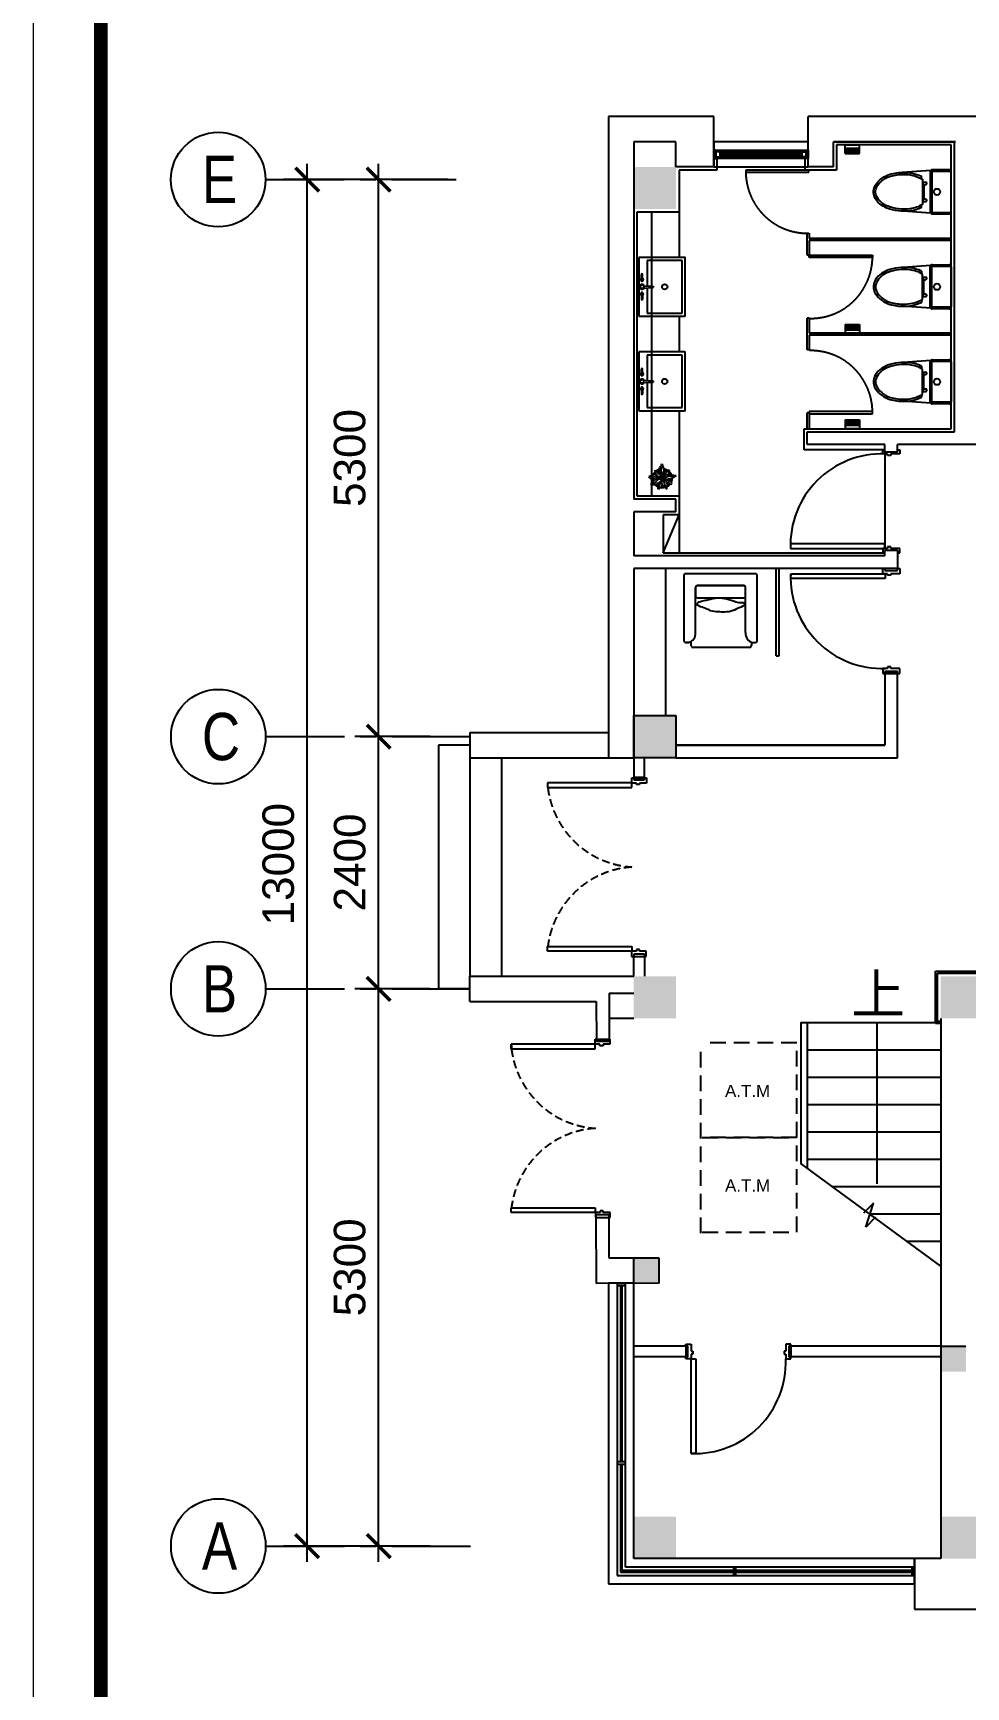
# Model space of a CAD drawing. Header units: millimetres. Extents: x 526420 to 928802, y 401925 to 509768.
# Drawn here: x 526420 to 535296, y 417979 to 433713 of the extents above; entities that cross this region are included whole.
import ezdxf

# ---------------------------------------------------------------- set-up
doc = ezdxf.new("R2010")
doc.units = ezdxf.units.MM
doc.header["$LTSCALE"] = 3000
doc.header["$MEASUREMENT"] = 0
for name, pattern in [('CENTER', [2, 1.25, -0.25, 0.25, -0.25]), ('DASH', [0.35, 0.25, -0.1]), ('DASHED', [0.75, 0.5, -0.25]), ('DASHED2', [0.375, 0.25, -0.125])]:
    doc.linetypes.add(name, pattern=pattern)
doc.layers.get('0').update_dxf_attribs({"linetype": 'CONTINUOUS'})
for name, color, linetype in [('A', 7, 'CONTINUOUS'), ('D-GJG', 7, 'CONTINUOUS'), ('D-WALL', 7, 'CONTINUOUS'), ('D-WINDOW', 7, 'CONTINUOUS'), ('P-DOOR', 7, 'CONTINUOUS'), ('P-FURNI-A', 7, 'CONTINUOUS'), ('P-FURNI-I', 7, 'CONTINUOUS'), ('P-STAIR', 7, 'CONTINUOUS'), ('P-TEXT', 7, 'CONTINUOUS'), ('P-WC', 7, 'CONTINUOUS'), ('环控', 3, 'CONTINUOUS'), ('窗台线', 7, 'CONTINUOUS')]:
    doc.layers.add(name, color=color, linetype=linetype)
doc.styles.add('Arial', font='ARIAL.TTF')
doc.styles.add('TITLE', font='ARIAL.TTF')

msp = doc.modelspace()

# ---------------------------------------------------------------- linework, layer by layer
at = {"color": 0, "ltscale": 0.7}
for p, q in [((529028, 419169), (529028, 432469)), ((529707, 426869), (529707, 432470)), ((530198, 432319), (528803, 432319)), ((530367, 432320), (529482, 432320)), ((529707, 424469), (529707, 427169)), ((530198, 427019), (529482, 427019)), ((530198, 427019), (529482, 427019)), ((529707, 419169), (529707, 424769)), ((530198, 424619), (529482, 424619)), ((530198, 424619), (529482, 424619)), ((530198, 419319), (528803, 419319)), ((530198, 419319), (529482, 419319))]:
    msp.add_line(p, q, dxfattribs=at)
at = {"color": 0, "linetype": 'CENTER', "ltscale": 0.2}
for p, q in [((528631, 432319), (530447, 432319)), ((528632, 427019), (530592, 427019)), ((528632, 424619), (530592, 424619)), ((528632, 419319), (530592, 419319))]:
    msp.add_line(p, q, dxfattribs=at)
at = {"color": 0}
for p, q in [((534873, 432327), (534873, 432350)), ((534884, 432322), (534884, 432083)), ((534884, 432295), (534912, 432295)), ((534884, 432275), (534897, 432275)), ((534884, 432265), (534897, 432265)), ((534897, 432275), (534897, 432130)), ((534897, 432270), (534912, 432270)), ((534873, 432054), (534873, 432077)), ((534884, 432140), (534897, 432140)), ((534884, 432130), (534897, 432130)), ((534884, 432110), (534912, 432110)), ((534897, 432135), (534912, 432135)), ((534873, 431447), (534873, 431424)), ((534884, 431179), (534884, 431418)), ((534884, 431391), (534912, 431391)), ((534884, 431371), (534897, 431371)), ((534884, 431361), (534897, 431361)), ((534897, 431226), (534897, 431371)), ((534897, 431366), (534912, 431366)), ((534873, 431174), (534873, 431151)), ((534884, 431236), (534897, 431236)), ((534884, 431226), (534897, 431226)), ((534884, 431206), (534912, 431206)), ((534897, 431231), (534912, 431231)), ((534873, 430543), (534873, 430520)), ((534884, 430275), (534884, 430514)), ((534884, 430488), (534912, 430488)), ((534884, 430468), (534897, 430468)), ((534884, 430458), (534897, 430458)), ((534884, 430332), (534897, 430332)), ((534897, 430322), (534897, 430468)), ((534897, 430463), (534912, 430463)), ((534897, 430327), (534912, 430327)), ((534873, 430270), (534873, 430248)), ((534884, 430322), (534897, 430322)), ((534884, 430302), (534912, 430302))]:
    msp.add_line(p, q, dxfattribs=at)
at = {"color": 0, "ltscale": 2}
for p, q in [((532209, 431373), (532209, 431416)), ((532209, 431357), (532209, 431365)), ((532219, 431373), (532219, 431416)), ((532219, 431357), (532219, 431365)), ((532209, 431240), (532209, 431233)), ((532209, 431225), (532209, 431181)), ((532219, 431240), (532219, 431233)), ((532219, 431225), (532219, 431181)), ((532209, 430473), (532209, 430516)), ((532219, 430473), (532219, 430516)), ((532209, 430457), (532209, 430465)), ((532209, 430340), (532209, 430333)), ((532219, 430457), (532219, 430465)), ((532219, 430340), (532219, 430333)), ((532209, 430325), (532209, 430281)), ((532219, 430325), (532219, 430281))]:
    msp.add_line(p, q, dxfattribs=at)
at = {"color": 0, "linetype": 'ByBlock', "const_width": 33.8}
for points in [[(529140, 432206), (528915, 432431)], [(529820, 432207), (529595, 432432)], [(529595, 427131), (529820, 426906)], [(529820, 426906), (529595, 427131)], [(529595, 424731), (529820, 424506)], [(529820, 424506), (529595, 424731)], [(528915, 419431), (529140, 419206)], [(529595, 419431), (529820, 419206)]]:
    msp.add_lwpolyline(points, dxfattribs=at)
at = {"color": 0}
for points in [[(534873, 432054, -0.090918), (534765, 432021, -0.127345), (534545, 432048, -0.199803), (534427, 432152, -0.105024), (534416, 432202, -0.105019), (534427, 432252, -0.1901), (534556, 432364, -0.087942), (534691, 432387, -0.122821), (534873, 432350)], [(534884, 432083, -0.110666), (534763, 432041, -0.127742), (534552, 432067, -0.19997), (534445, 432161, -0.1041), (534436, 432202, -0.103416), (534445, 432244, -0.189465), (534563, 432345, -0.088295), (534692, 432367, -0.137892), (534884, 432322, -0.137892)], [(534873, 431447, 0.090918), (534765, 431479, 0.127345), (534545, 431453, 0.199803), (534427, 431349, 0.105024), (534416, 431299, 0.105019), (534427, 431249, 0.1901), (534556, 431137, 0.087942), (534691, 431114, 0.122821), (534873, 431151)], [(534884, 431418, 0.110666), (534763, 431460, 0.127742), (534552, 431434, 0.19997), (534445, 431340, 0.1041), (534436, 431299, 0.103416), (534445, 431257, 0.189465), (534563, 431156, 0.088295), (534692, 431134, 0.137892), (534884, 431179, 0.137892)], [(534873, 430543, 0.090918), (534765, 430576, 0.127345), (534545, 430549, 0.199803), (534427, 430445, 0.105024), (534416, 430395, 0.105019), (534427, 430345, 0.1901), (534556, 430233, 0.087942), (534691, 430210, 0.122821), (534873, 430248)], [(534884, 430514, 0.110666), (534763, 430556, 0.127742), (534552, 430531, 0.19997), (534445, 430436, 0.1041), (534436, 430395, 0.103416), (534445, 430354, 0.189465), (534563, 430252, 0.088295), (534692, 430230, 0.137892), (534884, 430275, 0.137892)]]:
    msp.add_lwpolyline(points, format="xyb", dxfattribs=at)
at = {"color": 0, "ltscale": 5}
for centre in [(528181, 432319), (528182, 427019), (528182, 424619), (528182, 419319)]:
    msp.add_circle(centre, 450, dxfattribs=at)
at = {"color": 0, "ltscale": 2}
for centre, radius in [((532214, 431369), 6.42), ((532430, 431299), 25), ((532214, 431229), 6.42), ((532214, 430469), 6.42), ((532214, 430329), 6.42), ((532430, 430399), 25)]:
    msp.add_circle(centre, radius, dxfattribs=at)
at = {"color": 0}
for centre in [(534912, 432283), (534912, 432122), (534912, 431379), (534912, 431218), (534912, 430475), (534912, 430315)]:
    msp.add_arc(centre, 12.5, 270, 90, dxfattribs=at)
at = {"color": 0, "ltscale": 2}
for centre, start, end in [((532214, 431416), 0, 180), ((532214, 431357), 180, 0), ((532214, 431240), 0, 180), ((532214, 431181), 180, 0), ((532214, 430516), 0, 180), ((532214, 430457), 180, 0), ((532214, 430340), 0, 180), ((532214, 430281), 180, 0)]:
    msp.add_arc(centre, 5, start, end, dxfattribs=at)
at = {"color": 0}
msp.add_open_spline([(532733, 428275), (532740, 428271), (532765, 428253), (532815, 428244), (532871, 428210), (532935, 428206), (533006, 428203), (533080, 428211), (533132, 428246), (533195, 428262), (533187, 428297), (533149, 428291), (533097, 428306), (533022, 428330), (532932, 428345), (532856, 428325), (532794, 428311), (532752, 428302), (532738, 428282), (532733, 428275)], degree=3, knots=[0, 0, 0, 0, 32.74738, 121.046637, 188.771467, 280.602301, 361.866578, 467.976122, 549.327202, 630.823111, 639.797608, 674.379881, 744.830374, 866.200533, 968.377582, 1095.855931, 1160.07628, 1219.064243, 1251.405827, 1251.405827, 1251.405827, 1251.405827], dxfattribs=at)
at = {"layer": 'A', "linetype": 'ByBlock', "lineweight": 0}
for points in [[(581843, 443312), (526420, 443312), (526420, 403742), (581843, 403742)], [(527064, 404387), (581198, 404387), (581198, 442667), (527064, 442667)]]:
    msp.add_lwpolyline(points, close=True, dxfattribs=at)
at = {"layer": 'A', "linetype": 'ByBlock', "lineweight": 0, "const_width": 129}
msp.add_lwpolyline([(527064, 404387), (581198, 404387), (581198, 442667), (527064, 442667)], close=True, dxfattribs=at)
at = {"layer": 'D-GJG', "color": 0, "ltscale": 2}
for p, q in [((534506, 429709), (534506, 429749)), ((534506, 429749), (534526, 429749)), ((534551, 429709), (534506, 429709)), ((534551, 429694), (534551, 429709)), ((534666, 429709), (534581, 429709)), ((534581, 429709), (534581, 429694)), ((534646, 429749), (534666, 429749)), ((534666, 429749), (534666, 429709)), ((534581, 429694), (534551, 429694)), ((534551, 428809), (534506, 428809)), ((534506, 428809), (534506, 428769)), ((534506, 428769), (534526, 428769)), ((534581, 428824), (534551, 428824)), ((534551, 428824), (534551, 428809)), ((534581, 428809), (534581, 428824)), ((534666, 428809), (534581, 428809)), ((534646, 428769), (534666, 428769)), ((534666, 428769), (534666, 428809)), ((534506, 428569), (534506, 428619)), ((534506, 428619), (534526, 428619)), ((534646, 428619), (534666, 428619)), ((534666, 428619), (534666, 428569)), ((534551, 428569), (534506, 428569)), ((534551, 428554), (534551, 428569)), ((534581, 428554), (534551, 428554)), ((534666, 428569), (534581, 428569)), ((534581, 428569), (534581, 428554)), ((532116, 426578), (532116, 426628)), ((532116, 426628), (532136, 426628)), ((532161, 426578), (532116, 426578)), ((532161, 426563), (532161, 426578)), ((532191, 426563), (532161, 426563)), ((532256, 426578), (532191, 426578)), ((532191, 426578), (532191, 426563)), ((532236, 426628), (532256, 426628)), ((532256, 426628), (532256, 426578)), ((532160, 424979), (532115, 424979)), ((532115, 424979), (532115, 424929)), ((532190, 424994), (532160, 424994)), ((532160, 424994), (532160, 424979)), ((532190, 424979), (532190, 424994)), ((532255, 424979), (532190, 424979)), ((532255, 424929), (532255, 424979)), ((532115, 424929), (532135, 424929)), ((532235, 424929), (532255, 424929)), ((531769, 424092), (531769, 424142)), ((531769, 424142), (531789, 424142)), ((531814, 424092), (531769, 424092)), ((531814, 424077), (531814, 424092)), ((531844, 424077), (531814, 424077)), ((531909, 424092), (531844, 424092)), ((531844, 424092), (531844, 424077)), ((531889, 424142), (531909, 424142)), ((531909, 424142), (531909, 424092)), ((531815, 422493), (531770, 422493)), ((531770, 422493), (531770, 422443)), ((531845, 422508), (531815, 422508)), ((531815, 422508), (531815, 422493)), ((531845, 422493), (531845, 422508)), ((531910, 422493), (531845, 422493)), ((531910, 422443), (531910, 422493)), ((531770, 422443), (531790, 422443)), ((531890, 422443), (531910, 422443)), ((532631, 421219), (532631, 421239)), ((532631, 421239), (532681, 421239)), ((532681, 421239), (532681, 421174)), ((533631, 421239), (533581, 421239)), ((533581, 421239), (533581, 421174)), ((533631, 421219), (533631, 421239)), ((532631, 421099), (532631, 421119)), ((532681, 421099), (532631, 421099)), ((532681, 421174), (532696, 421174)), ((532696, 421144), (532681, 421144)), ((532681, 421144), (532681, 421099)), ((532696, 421174), (532696, 421144)), ((533581, 421174), (533566, 421174)), ((533566, 421174), (533566, 421144)), ((533566, 421144), (533581, 421144)), ((533581, 421144), (533581, 421099)), ((533581, 421099), (533631, 421099)), ((533631, 421099), (533631, 421119))]:
    msp.add_line(p, q, dxfattribs=at)
at = {"layer": 'D-WALL', "color": 0, "ltscale": 0.7}
for p, q in [((531896, 432919), (531896, 426819)), ((531896, 432919), (531896, 427059)), ((532896, 432919), (531896, 432919)), ((531896, 432919), (531896, 427059)), ((532896, 432919), (531896, 432919)), ((532896, 432919), (531896, 432919)), ((531896, 432919), (531896, 427059)), ((532896, 432919), (531896, 432919)), ((532896, 432919), (531896, 432919)), ((532896, 432439), (532896, 432919)), ((532896, 432439), (532896, 432919)), ((532896, 432439), (532896, 432919)), ((533796, 432439), (533796, 432919)), ((536756, 432919), (533796, 432919)), ((533796, 432439), (533796, 432919)), ((536756, 432919), (533796, 432919)), ((533796, 432439), (533796, 432919)), ((536756, 432919), (533796, 432919)), ((536756, 432919), (533796, 432919)), ((536756, 432919), (533796, 432919)), ((532536, 432679), (532136, 432679)), ((532536, 432679), (532136, 432679)), ((532536, 432679), (532136, 432679)), ((532136, 432679), (532136, 429369)), ((532136, 432679), (532136, 429279)), ((532536, 432679), (532136, 432679)), ((532136, 432679), (532136, 429369)), ((532536, 432679), (532136, 432679)), ((532536, 432439), (532536, 432679)), ((532536, 432439), (532536, 432679)), ((532536, 432439), (532536, 432679)), ((534036, 432439), (534036, 432679)), ((535196, 432679), (534036, 432679)), ((534036, 432439), (534036, 432679)), ((534036, 432679), (535196, 432679)), ((534036, 432439), (534036, 432679)), ((534036, 432679), (535196, 432679)), ((535186, 429919), (535186, 432679)), ((532896, 432439), (532536, 432439)), ((532896, 432439), (532536, 432439)), ((532896, 432439), (532536, 432439)), ((534036, 432439), (533796, 432439)), ((534036, 432439), (533796, 432439)), ((534036, 432439), (533796, 432439)), ((533786, 429799), (533786, 429919)), ((533786, 429919), (535186, 429919)), ((534526, 429799), (533786, 429799)), ((534526, 429729), (534526, 429799)), ((534526, 429729), (534646, 429729)), ((535846, 429799), (534646, 429799)), ((534646, 429729), (534646, 429799)), ((532536, 429279), (532136, 429279)), ((532536, 429159), (532536, 429279)), ((532136, 429159), (532136, 428739)), ((532536, 429159), (532136, 429159)), ((534646, 428789), (534526, 428789)), ((534526, 428739), (534526, 428789)), ((534646, 428789), (534646, 428619)), ((534526, 428739), (532136, 428739)), ((532136, 428619), (532136, 426819)), ((534646, 428619), (532136, 428619)), ((534646, 427619), (534526, 427619)), ((534526, 427619), (534526, 426939)), ((534646, 426819), (534646, 427619)), ((534526, 426939), (532536, 426939)), ((532536, 426939), (534526, 426939)), ((531896, 426819), (532136, 426819)), ((531896, 426819), (532136, 426819)), ((531896, 426819), (532136, 426819)), ((531896, 426819), (532136, 426819)), ((531896, 426819), (532136, 426819)), ((531896, 426819), (532136, 426819)), ((531896, 426819), (532136, 426819)), ((531896, 426819), (532136, 426819)), ((531896, 426819), (532136, 426819)), ((532136, 426819), (532136, 426629)), ((532236, 426629), (532236, 426819)), ((532536, 426819), (534646, 426819)), ((532136, 426628), (532236, 426628)), ((532136, 424739), (532136, 424929)), ((532136, 424929), (532236, 424929)), ((532236, 424929), (532236, 424739)), ((531901, 424579), (532136, 424579)), ((535056, 424339), (535056, 419199)), ((531789, 424142), (531889, 424142)), ((532376, 422059), (531901, 422059)), ((532136, 421819), (532136, 422059)), ((532376, 421819), (532376, 422059)), ((532376, 421819), (531780, 421818)), ((532631, 421219), (532136, 421219)), ((532631, 421219), (532631, 421119)), ((535056, 421219), (533631, 421219)), ((533631, 421219), (533631, 421119)), ((535056, 421219), (535296, 421219)), ((532631, 421119), (532136, 421119)), ((535056, 421119), (533631, 421119)), ((534806, 419199), (534806, 418719)), ((535056, 419199), (534806, 419199)), ((534806, 418719), (536756, 418719))]:
    msp.add_line(p, q, dxfattribs=at)
at = {"layer": 'D-WALL', "color": 0, "ltscale": 100}
for p, q in [((532136, 427219), (532536, 427219)), ((532136, 426819), (532136, 427219)), ((532136, 427219), (532536, 427219)), ((532136, 426819), (532136, 427219)), ((532136, 427219), (532536, 427219)), ((532136, 426819), (532136, 427219)), ((532136, 427219), (532536, 427219)), ((532136, 426819), (532136, 427219)), ((532536, 427219), (532536, 426819)), ((532536, 427219), (532536, 426819)), ((532536, 427219), (532536, 426819)), ((532536, 427219), (532536, 426819)), ((532536, 426819), (532136, 426819)), ((532536, 426819), (532136, 426819)), ((532536, 426819), (532136, 426819)), ((532536, 426819), (532136, 426819))]:
    msp.add_line(p, q, dxfattribs=at)
at = {"layer": 'D-WALL', "color": 0}
for p, q in [((530576, 427059), (531896, 427059)), ((530576, 427059), (530576, 426819)), ((530576, 426819), (531896, 426819)), ((530576, 424739), (532136, 424739)), ((530576, 424499), (530576, 424739)), ((530576, 424499), (531778, 424500))]:
    msp.add_line(p, q, dxfattribs=at)
for points in [[(532136, 432039), (532536, 432039), (532136, 432439), (532536, 432439)], [(532136, 432039), (532536, 432039), (532136, 432439), (532536, 432439)], [(532136, 432039), (532536, 432039), (532136, 432439), (532536, 432439)], [(532136, 432039), (532536, 432039), (532136, 432439), (532536, 432439)], [(532136, 432039), (532536, 432039), (532136, 432439), (532536, 432439)], [(532136, 432039), (532536, 432039), (532136, 432439), (532536, 432439)], [(532136, 427219), (532536, 427219), (532136, 426819), (532536, 426819)], [(532136, 427219), (532536, 427219), (532136, 426819), (532536, 426819)], [(532136, 427219), (532536, 427219), (532136, 426819), (532536, 426819)], [(532136, 427219), (532536, 427219), (532136, 426819), (532536, 426819)], [(532136, 427219), (532536, 427219), (532136, 426819), (532536, 426819)], [(532136, 427219), (532536, 427219), (532136, 426819), (532536, 426819)], [(532136, 427219), (532536, 427219), (532136, 426819), (532536, 426819)], [(532136, 427219), (532536, 427219), (532136, 426819), (532536, 426819)], [(532136, 424339), (532536, 424339), (532136, 424739), (532536, 424739)], [(535056, 424339), (535456, 424339), (535056, 424739), (535456, 424739)], [(532136, 419199), (532536, 419199), (532136, 419599), (532536, 419599)], [(535056, 419199), (535456, 419199), (535056, 419599), (535456, 419599)]]:
    msp.add_solid(points, dxfattribs=at)
at = {"layer": 'D-WALL', "color": 0, "ltscale": 0.7}
for points in [[(532136, 422059), (532376, 422059), (532136, 421819), (532376, 421819)], [(535056, 421219), (535296, 421219), (535056, 420979), (535296, 420979)]]:
    msp.add_solid(points, dxfattribs=at)
at = {"layer": 'D-WINDOW', "color": 0, "ltscale": 0.7}
for p, q in [((533796, 432679), (532896, 432679)), ((532916, 432599), (532896, 432599)), ((532896, 432599), (532896, 432519)), ((532916, 432599), (533776, 432599)), ((532916, 432519), (532916, 432599)), ((532916, 432519), (532916, 432599)), ((532956, 432584), (532916, 432584)), ((532916, 432584), (532916, 432534)), ((532916, 432534), (532956, 432534)), ((532956, 432584), (533736, 432584)), ((532956, 432534), (532956, 432584)), ((532956, 432534), (532956, 432584)), ((532956, 432566), (533736, 432566)), ((532956, 432551), (532956, 432566)), ((533736, 432551), (532956, 432551)), ((533736, 432534), (532956, 432534)), ((533736, 432584), (533736, 432534)), ((533736, 432534), (533736, 432584)), ((533736, 432584), (533776, 432584)), ((533736, 432566), (533736, 432551)), ((533776, 432534), (533736, 432534)), ((533776, 432599), (533776, 432519)), ((533776, 432519), (533776, 432599)), ((533776, 432599), (533796, 432599)), ((533776, 432584), (533776, 432534)), ((533796, 432599), (533796, 432519)), ((532896, 432519), (532916, 432519)), ((533776, 432519), (532916, 432519)), ((533796, 432519), (533776, 432519))]:
    msp.add_line(p, q, dxfattribs=at)
at = {"layer": 'D-WINDOW', "color": 0}
for p, q in [((532136, 421819), (531896, 421819)), ((531896, 421819), (531896, 418959)), ((531976, 421819), (531976, 421799)), ((532056, 421819), (531976, 421819)), ((531976, 421799), (532056, 421799)), ((532056, 421799), (531976, 421799)), ((531976, 421799), (531976, 419039)), ((532024, 421799), (532009, 421799)), ((532009, 421799), (532009, 420119)), ((532024, 420119), (532024, 421799)), ((532056, 421799), (532056, 421819)), ((532056, 419119), (532056, 421799)), ((532136, 419199), (532136, 421819)), ((531976, 420119), (531976, 420099)), ((532056, 420119), (531976, 420119)), ((531976, 420099), (532056, 420099)), ((532009, 420099), (532009, 419071)), ((532024, 419086), (532024, 420099)), ((532056, 420099), (532056, 420119)), ((534806, 419199), (532136, 419199)), ((534806, 418959), (534806, 419199)), ((531976, 419039), (534786, 419039)), ((532009, 419071), (533086, 419071)), ((533086, 419086), (532024, 419086)), ((534786, 419119), (532056, 419119)), ((533106, 419119), (533086, 419119)), ((533086, 419119), (533086, 419039)), ((533086, 419039), (533106, 419039)), ((533106, 419039), (533106, 419119)), ((534786, 419086), (533106, 419086)), ((533106, 419071), (534786, 419071)), ((534806, 419119), (534786, 419119)), ((534786, 419119), (534786, 419039)), ((534786, 419039), (534786, 419119)), ((534786, 419071), (534786, 419086)), ((534786, 419039), (534806, 419039)), ((534806, 419039), (534806, 419119)), ((531896, 418959), (534806, 418959))]:
    msp.add_line(p, q, dxfattribs=at)
at = {"layer": 'P-DOOR', "color": 0, "ltscale": 2}
msp.add_line((534526, 429729), (534526, 428809), dxfattribs=at)
at = {"layer": 'P-DOOR', "color": 0}
for p, q in [((534526, 428854), (533626, 428854)), ((533626, 428854), (533626, 428809)), ((533626, 428809), (534526, 428809)), ((534526, 428809), (534526, 428854)), ((533629, 428524), (533629, 428569)), ((533629, 428569), (534529, 428569)), ((534529, 428524), (533629, 428524)), ((534529, 428569), (534529, 428524)), ((532116, 426579), (531316, 426579)), ((531316, 426579), (531316, 426534)), ((532116, 426534), (532116, 426579)), ((531316, 426534), (532116, 426534)), ((531316, 425024), (532116, 425024)), ((531316, 424979), (531316, 425024)), ((532116, 424979), (531316, 424979)), ((532116, 425024), (532116, 424979)), ((530965, 424095), (530965, 424050)), ((531769, 424093), (530969, 424093)), ((530969, 424048), (531769, 424048)), ((530971, 424093), (530971, 424048)), ((531769, 424048), (531769, 424093)), ((530969, 422538), (531769, 422538)), ((530969, 422493), (530969, 422538)), ((531769, 422493), (530969, 422493)), ((531769, 422538), (531769, 422493)), ((532681, 420199), (532681, 421099)), ((532681, 421099), (532726, 421099)), ((532726, 421099), (532726, 420199)), ((532726, 420199), (532681, 420199))]:
    msp.add_line(p, q, dxfattribs=at)
for centre, start, end in [((534495, 428840), 87.9173, 182.0827), ((534497, 428537), 177.9173, 272.0827), ((532713, 421067), 267.9173, 2.0827)]:
    msp.add_arc(centre, 869, start, end, dxfattribs=at)
at = {"layer": 'P-DOOR', "color": 0, "linetype": 'DASHED2', "ltscale": 0.1}
for centre, start, end in [((532173, 426639), 187.0191, 266.1995), ((532173, 424918), 93.8005, 172.9809), ((531827, 424153), 187.0191, 266.1995), ((531827, 422433), 93.8005, 172.9809)]:
    msp.add_arc(centre, 862, start, end, dxfattribs=at)
at = {"layer": 'P-FURNI-A', "color": 0}
for p, q in [((535156, 432649), (534066, 432649)), ((534066, 432649), (534066, 432409)), ((535156, 429949), (535156, 432649)), ((532926, 432409), (532566, 432409)), ((532566, 432409), (532566, 432009)), ((532926, 432519), (532926, 432409)), ((533766, 432409), (533766, 432519)), ((534066, 432409), (533766, 432409)), ((532566, 432009), (532166, 432009)), ((532166, 432009), (532166, 429309)), ((533756, 429749), (533756, 429949)), ((533756, 429949), (535156, 429949)), ((534526, 429749), (533756, 429749)), ((532166, 429309), (532566, 429309)), ((532566, 429309), (532566, 429129)), ((532566, 429129), (532416, 429129)), ((532416, 429129), (532416, 428769)), ((532416, 428769), (534526, 428769))]:
    msp.add_line(p, q, dxfattribs=at)
at = {"layer": 'P-FURNI-A', "color": 0, "ltscale": 2}
for p, q in [((534646, 428619), (534526, 428619)), ((534526, 428619), (534526, 428599)), ((534526, 428599), (534646, 428599)), ((534646, 428599), (534646, 428619)), ((534551, 427669), (534506, 427669)), ((534506, 427669), (534506, 427619)), ((534581, 427684), (534551, 427684)), ((534551, 427684), (534551, 427669)), ((534581, 427669), (534581, 427684)), ((534666, 427669), (534581, 427669)), ((534666, 427619), (534666, 427669)), ((534506, 427619), (534526, 427619)), ((534646, 427639), (534526, 427639)), ((534526, 427639), (534526, 427619)), ((534526, 427619), (534646, 427619)), ((534646, 427619), (534646, 427639)), ((534646, 427619), (534666, 427619)), ((532236, 426629), (532136, 426629)), ((532136, 426629), (532136, 426609)), ((532136, 426609), (532236, 426609)), ((532236, 426609), (532236, 426629)), ((532135, 424929), (532235, 424929)), ((532236, 424949), (532136, 424949)), ((532136, 424949), (532136, 424929)), ((532236, 424929), (532236, 424949)), ((531790, 422443), (531890, 422443)), ((532651, 421219), (532631, 421219)), ((532631, 421219), (532631, 421119)), ((532651, 421119), (532651, 421219)), ((533631, 421219), (533611, 421219)), ((533611, 421219), (533611, 421119)), ((533631, 421119), (533631, 421219)), ((532631, 421119), (532651, 421119)), ((533611, 421119), (533631, 421119))]:
    msp.add_line(p, q, dxfattribs=at)
at = {"layer": 'P-FURNI-A', "color": 0, "ltscale": 100}
for p, q in [((535006, 424289), (535006, 424789)), ((535006, 424789), (535656, 424789)), ((535026, 424309), (535026, 424769)), ((535026, 424769), (535636, 424769)), ((535056, 424289), (535006, 424289)), ((535056, 424309), (535026, 424309))]:
    msp.add_line(p, q, dxfattribs=at)
at = {"layer": 'P-FURNI-I', "color": 0, "linetype": 'Continuous'}
for p, q in [((534148, 432566), (534148, 432649)), ((534148, 432649), (534284, 432649)), ((534148, 432619), (534284, 432619)), ((534148, 432599), (534284, 432599)), ((534148, 432589), (534284, 432589)), ((534148, 432584), (534284, 432584)), ((534148, 432566), (534284, 432566)), ((534284, 432566), (534284, 432649)), ((534148, 430941), (534148, 430859)), ((534148, 430941), (534284, 430941)), ((534148, 430924), (534284, 430924)), ((534148, 430919), (534284, 430919)), ((534148, 430909), (534284, 430909)), ((534148, 430889), (534284, 430889)), ((534148, 430859), (534284, 430859)), ((534284, 430941), (534284, 430859)), ((534148, 430034), (534148, 429951)), ((534148, 430034), (534284, 430034)), ((534148, 430016), (534284, 430016)), ((534148, 430011), (534284, 430011)), ((534284, 430034), (534284, 429951)), ((534148, 430001), (534284, 430001)), ((534148, 429981), (534284, 429981)), ((534148, 429951), (534284, 429951))]:
    msp.add_line(p, q, dxfattribs=at)
at = {"layer": 'P-FURNI-I', "color": 0, "ltscale": 0.008}
for p, q in [((533801, 432409), (533201, 432409)), ((533201, 432409), (533201, 432389)), ((533201, 432389), (533801, 432389)), ((533801, 432389), (533801, 432409)), ((533806, 431579), (533806, 431599)), ((533806, 431599), (534406, 431599)), ((534406, 431599), (534406, 431579)), ((534406, 431579), (533806, 431579)), ((533806, 430111), (533806, 430091)), ((534406, 430111), (533806, 430111)), ((533806, 430091), (534406, 430091)), ((534406, 430091), (534406, 430111))]:
    msp.add_line(p, q, dxfattribs=at)
at = {"layer": 'P-FURNI-I', "color": 0, "linetype": 'DASHED2', "ltscale": 10}
msp.add_line((532306, 429309), (532306, 432009), dxfattribs=at)
at = {"layer": 'P-FURNI-I', "color": 0, "ltscale": 20}
for p, q in [((532566, 432009), (532566, 431581)), ((532566, 431017), (532566, 430679)), ((532566, 430119), (532566, 429309))]:
    msp.add_line(p, q, dxfattribs=at)
at = {"layer": 'P-FURNI-I', "color": 0}
for p, q in [((533786, 431599), (533786, 431809)), ((533806, 431809), (533806, 431759)), ((535156, 431759), (533806, 431759)), ((533806, 431599), (533786, 431599)), ((535156, 431739), (533806, 431739)), ((533806, 431739), (533806, 431599)), ((533786, 430699), (533786, 430999)), ((533806, 430999), (533786, 430999)), ((533806, 430999), (533806, 430859)), ((535156, 430859), (533806, 430859)), ((533806, 430839), (533806, 430699)), ((535156, 430839), (533806, 430839)), ((533806, 430699), (533786, 430699)), ((533786, 429949), (533786, 430099)), ((533806, 430099), (533786, 430099)), ((533806, 430099), (533806, 429949)), ((532611, 428550), (532611, 427934)), ((533292, 428569), (532630, 428569)), ((532723, 428009), (532723, 428438)), ((532742, 428457), (533180, 428457)), ((533199, 428009), (533199, 428438)), ((533311, 427934), (533311, 428550)), ((532658, 427915), (532630, 427915)), ((532630, 427915), (532658, 427915)), ((532681, 427887), (532681, 427925)), ((532700, 427869), (533236, 427869)), ((533255, 427918), (533255, 427887)), ((533264, 427915), (533292, 427915))]:
    msp.add_line(p, q, dxfattribs=at)
at = {"layer": 'P-FURNI-I', "color": 0, "ltscale": 2}
for p, q in [((532616, 431579), (532184, 431579)), ((532184, 431579), (532184, 431019)), ((532596, 431549), (532264, 431549)), ((532264, 431549), (532264, 431307)), ((532596, 431049), (532596, 431549)), ((532626, 431029), (532626, 431569)), ((532228, 431309), (532321, 431305)), ((532228, 431287), (532321, 431291)), ((532264, 431289), (532264, 431049)), ((532321, 431305), (532321, 431291)), ((532184, 431019), (532616, 431019)), ((532264, 431049), (532596, 431049)), ((532616, 430679), (532184, 430679)), ((532184, 430679), (532184, 430119)), ((532596, 430649), (532264, 430649)), ((532264, 430649), (532264, 430407)), ((532596, 430149), (532596, 430649)), ((532626, 430129), (532626, 430669)), ((532228, 430409), (532321, 430405)), ((532228, 430387), (532321, 430391)), ((532264, 430389), (532264, 430149)), ((532321, 430405), (532321, 430391)), ((532184, 430119), (532616, 430119)), ((532264, 430149), (532596, 430149)), ((532723, 428441), (532723, 428355)), ((533184, 428457), (532739, 428457)), ((533199, 428355), (533199, 428441)), ((532739, 428340), (533184, 428340))]:
    msp.add_line(p, q, dxfattribs=at)
at = {"layer": 'P-FURNI-I', "color": 0, "linetype": 'ByBlock'}
for p, q in [((532343, 429538), (532340, 429553)), ((532340, 429553), (532351, 429541)), ((532351, 429541), (532368, 429534)), ((532379, 429566), (532385, 429584)), ((532382, 429544), (532379, 429566)), ((532387, 429528), (532382, 429544)), ((532385, 429584), (532397, 429593)), ((532395, 429571), (532402, 429586)), ((532397, 429547), (532395, 429571)), ((532397, 429593), (532400, 429605)), ((532399, 429538), (532397, 429547)), ((532400, 429605), (532401, 429615)), ((532401, 429615), (532406, 429604)), ((532406, 429604), (532415, 429580)), ((532415, 429580), (532423, 429556)), ((532423, 429556), (532423, 429539)), ((532423, 429539), (532423, 429523)), ((532424, 429529), (532431, 429541)), ((532431, 429541), (532447, 429553)), ((532447, 429553), (532460, 429554)), ((532458, 429542), (532453, 429537)), ((532460, 429554), (532471, 429556)), ((532471, 429556), (532470, 429538)), ((532283, 429495), (532280, 429495)), ((532280, 429495), (532284, 429484)), ((532298, 429497), (532283, 429495)), ((532284, 429484), (532296, 429476)), ((532308, 429428), (532295, 429417)), ((532295, 429417), (532311, 429417)), ((532296, 429476), (532314, 429473)), ((532308, 429500), (532298, 429497)), ((532303, 429487), (532326, 429491)), ((532317, 429508), (532308, 429500)), ((532324, 429449), (532308, 429428)), ((532311, 429417), (532347, 429417)), ((532314, 429473), (532333, 429471)), ((532329, 429512), (532317, 429508)), ((532336, 429433), (532321, 429428)), ((532334, 429460), (532324, 429449)), ((532326, 429491), (532338, 429493)), ((532343, 429510), (532329, 429512)), ((532333, 429471), (532341, 429470)), ((532347, 429472), (532334, 429460)), ((532342, 429435), (532336, 429433)), ((532338, 429493), (532357, 429488)), ((532349, 429443), (532342, 429435)), ((532346, 429522), (532343, 429538)), ((532353, 429504), (532343, 429510)), ((532354, 429502), (532346, 429522)), ((532365, 429478), (532347, 429472)), ((532347, 429417), (532367, 429429)), ((532353, 429455), (532349, 429443)), ((532366, 429466), (532353, 429455)), ((532371, 429491), (532354, 429502)), ((532357, 429488), (532372, 429478)), ((532369, 429519), (532361, 429522)), ((532362, 429417), (532361, 429402)), ((532361, 429402), (532364, 429391)), ((532371, 429434), (532362, 429417)), ((532364, 429391), (532366, 429376)), ((532394, 429482), (532365, 429478)), ((532384, 429470), (532366, 429466)), ((532367, 429429), (532382, 429441)), ((532368, 429534), (532387, 429530)), ((532381, 429519), (532369, 429519)), ((532370, 429386), (532381, 429411)), ((532386, 429481), (532371, 429491)), ((532379, 429381), (532388, 429385)), ((532389, 429514), (532381, 429519)), ((532381, 429411), (532385, 429421)), ((532382, 429441), (532397, 429451)), ((532405, 429478), (532384, 429470)), ((532385, 429421), (532399, 429450)), ((532386, 429502), (532389, 429514)), ((532394, 429488), (532386, 429502)), ((532387, 429530), (532400, 429520)), ((532388, 429385), (532403, 429398)), ((532405, 429480), (532394, 429488)), ((532406, 429478), (532394, 429482)), ((532397, 429451), (532407, 429472)), ((532407, 429528), (532399, 429538)), ((532400, 429455), (532399, 429437)), ((532399, 429437), (532403, 429420)), ((532400, 429520), (532400, 429506)), ((532400, 429506), (532405, 429496)), ((532403, 429420), (532408, 429408)), ((532403, 429398), (532407, 429408)), ((532405, 429496), (532407, 429480)), ((532407, 429480), (532405, 429480)), ((532407, 429472), (532405, 429478)), ((532406, 429476), (532420, 429495)), ((532406, 429476), (532438, 429487)), ((532422, 429470), (532406, 429476)), ((532408, 429508), (532407, 429528)), ((532407, 429471), (532416, 429458)), ((532408, 429482), (532408, 429508)), ((532408, 429408), (532420, 429398)), ((532416, 429458), (532420, 429444)), ((532422, 429509), (532418, 429492)), ((532420, 429495), (532448, 429512)), ((532420, 429444), (532429, 429425)), ((532420, 429398), (532436, 429386)), ((532423, 429523), (532422, 429509)), ((532441, 429467), (532422, 429470)), ((532427, 429468), (532423, 429469)), ((532435, 429457), (532427, 429468)), ((532429, 429425), (532432, 429410)), ((532435, 429519), (532431, 429501)), ((532432, 429410), (532446, 429390)), ((532442, 429531), (532435, 429519)), ((532446, 429449), (532435, 429457)), ((532436, 429386), (532451, 429374)), ((532438, 429487), (532465, 429497)), ((532466, 429468), (532441, 429467)), ((532453, 429537), (532442, 429531)), ((532446, 429466), (532459, 429458)), ((532452, 429432), (532446, 429449)), ((532448, 429512), (532484, 429514)), ((532450, 429440), (532458, 429433)), ((532450, 429396), (532455, 429413)), ((532451, 429374), (532450, 429396)), ((532455, 429413), (532452, 429432)), ((532458, 429433), (532475, 429424)), ((532459, 429458), (532468, 429450)), ((532470, 429526), (532463, 429512)), ((532465, 429497), (532482, 429499)), ((532485, 429471), (532466, 429468)), ((532479, 429454), (532466, 429467)), ((532468, 429450), (532475, 429437)), ((532470, 429538), (532470, 429526)), ((532475, 429424), (532497, 429422)), ((532492, 429445), (532479, 429454)), ((532482, 429499), (532503, 429496)), ((532484, 429514), (532512, 429508)), ((532507, 429480), (532485, 429471)), ((532495, 429430), (532492, 429445)), ((532497, 429422), (532495, 429430)), ((532503, 429496), (532513, 429498)), ((532519, 429491), (532507, 429480)), ((532512, 429508), (532538, 429505)), ((532538, 429505), (532519, 429491)), ((532366, 429376), (532379, 429381))]:
    msp.add_line(p, q, dxfattribs=at)
at = {"layer": 'P-FURNI-I', "color": 0, "ltscale": 100}
for p, q in [((532416, 428769), (532566, 429129)), ((532566, 429129), (532566, 428769)), ((532436, 428619), (532436, 427219)), ((532436, 428619), (532436, 427219))]:
    msp.add_line(p, q, dxfattribs=at)
at = {"layer": 'P-FURNI-I', "color": 0, "ltscale": 0.7}
for p, q in [((533489, 427789), (533489, 428619)), ((533519, 427789), (533519, 428619)), ((533489, 427789), (533519, 427789)), ((532136, 424339), (531901, 424339))]:
    msp.add_line(p, q, dxfattribs=at)
at = {"layer": 'P-FURNI-I', "color": 7, "ltscale": 0.7}
for p, q in [((531778, 424500), (531780, 424120)), ((531901, 424120), (531780, 424120)), ((531900, 422471), (531779, 422471)), ((531780, 421818), (531779, 422471))]:
    msp.add_line(p, q, dxfattribs=at)
at = {"layer": 'P-FURNI-I', "color": 0, "linetype": 'DASHED', "ltscale": 0.1}
for p, q in [((532775, 423196), (532775, 424096)), ((533687, 424105), (532787, 424105)), ((533687, 423205), (533687, 424105)), ((532775, 422296), (532775, 423196)), ((533687, 423205), (532787, 423205)), ((532787, 423205), (533687, 423205)), ((533687, 422305), (533687, 423205)), ((532787, 422305), (533687, 422305))]:
    msp.add_line(p, q, dxfattribs=at)
at = {"layer": 'P-FURNI-I', "color": 0, "ltscale": 2}
for centre in [(532214, 431299), (532214, 430399)]:
    msp.add_circle(centre, 17.5, dxfattribs=at)
at = {"layer": 'P-FURNI-I', "color": 0, "linetype": 'DASHED', "ltscale": 5}
for centre, start, end in [((533789, 432396), 178.7811, 271.2189), ((533819, 431586), 268.7811, 1.2189), ((533819, 430104), 358.7811, 91.2189)]:
    msp.add_arc(centre, 588, start, end, dxfattribs=at)
at = {"layer": 'P-FURNI-I', "color": 0, "ltscale": 2}
for centre, radius, start, end in [((532616, 431569), 10, 0, 90), ((532214, 431299), 22.5, 26.3878, 333.6122), ((532214, 431369), 12.5, 113.5782, 246.4218), ((532214, 431369), 12.5, 293.5782, 66.4218), ((532214, 431229), 12.5, 113.5782, 246.4218), ((532214, 431229), 12.5, 293.5782, 66.4218), ((532616, 431029), 10, 270, 0), ((532616, 430669), 10, 0, 90), ((532214, 430399), 22.5, 26.3878, 333.6122), ((532214, 430469), 12.5, 113.5782, 246.4218), ((532214, 430329), 12.5, 113.5782, 246.4218), ((532214, 430469), 12.5, 293.5782, 66.4218), ((532214, 430329), 12.5, 293.5782, 66.4218), ((532616, 430129), 10, 270, 0), ((532739, 428441), 15.6, 90, 180), ((533184, 428441), 15.6, 0, 90), ((532739, 428355), 15.6, 180, 270), ((533184, 428355), 15.6, 270, 0)]:
    msp.add_arc(centre, radius, start, end, dxfattribs=at)
at = {"layer": 'P-FURNI-I', "color": 0}
for centre, radius, start, end in [((532630, 428550), 18.7, 90, 180), ((532742, 428438), 18.7, 90, 180), ((533180, 428438), 18.7, 0, 90), ((533292, 428550), 18.7, 0, 90), ((532636, 428000), 87.2, 284.2367, 5.7792), ((533286, 428000), 87.2, 174.2208, 255.7633), ((532630, 427934), 18.7, 180, 270), ((532700, 427887), 18.7, 180, 270), ((533236, 427887), 18.7, 270, 0), ((533292, 427934), 18.7, 270, 0)]:
    msp.add_arc(centre, radius, start, end, dxfattribs=at)
at = {"layer": 'P-FURNI-I', "color": 0, "linetype": 'ByBlock', "extrusion": (0, 0, -1)}
for major_axis, start_param, end_param in [((91.8, 0.3), 3.507888, 3.933369), ((-91.8, 0.5), 0.849615, 1.266026), ((84.2, 0.5), 4.010385, 4.404667), ((91.8, 0.1), -1.435076, -0.992831), ((-59.5, 59.5), 0.968055, 1.26205), ((-91.8, 0.3), 2.33771, 2.736875), ((-91.8, 0.8), -0.365565, -0.052221), ((59.5, 59.5), 3.623299, 3.86992), ((-59.5, 59.5), 5.928278, 6.222525), ((-91.8, 0.5), -1.076423, -0.715512), ((59.5, 59.5), 2.923387, 3.140135), ((91.8, 0.1), 1.29033, 1.751521), ((-84.2, 0.3), 4.492612, 4.81051), ((91.8, 0.5), 0.625777, 1.081458), ((84.2, 1.5), 0.679756, 1.005937), ((59.5, 59.5), 0.067459, 0.326793), ((59.5, 59.5), 0.828931, 1.123017), ((91.8, 0.2), 0.006136, 0.375414)]:
    msp.add_ellipse((532407, 429477), major_axis=major_axis, ratio=1, start_param=start_param, end_param=end_param, dxfattribs=at)
at = {"layer": 'P-STAIR', "color": 0}
for p, q in [((530576, 426939), (530276, 426939)), ((530276, 426939), (530276, 424619)), ((530576, 426819), (530576, 424739)), ((530876, 426819), (530876, 424739)), ((530576, 424619), (530276, 424619)), ((533726, 424299), (535056, 424299)), ((533726, 424299), (533726, 422957)), ((533786, 424299), (533786, 422913)), ((533786, 424039), (535056, 424039)), ((533786, 423779), (535056, 423779)), ((533786, 423519), (535056, 423519)), ((533786, 423259), (535056, 423259)), ((533786, 422999), (535056, 422999)), ((534025, 422739), (535056, 422739)), ((534379, 422479), (535056, 422479)), ((534734, 422219), (535056, 422219))]:
    msp.add_line(p, q, dxfattribs=at)
at = {"layer": 'P-STAIR', "color": 0, "ltscale": 0.7}
for p, q in [((535056, 421982), (533726, 422957)), ((534418, 422581), (534323, 422485)), ((534343, 422353), (534418, 422581)), ((534437, 422448), (534343, 422353))]:
    msp.add_line(p, q, dxfattribs=at)
at = {"layer": 'P-TEXT', "color": 0, "ltscale": 0.7}
for p, q in [((534451, 423186), (534451, 424299)), ((534451, 422766), (534451, 423186))]:
    msp.add_line(p, q, dxfattribs=at)
at = {"layer": 'P-WC', "color": 0}
for p, q in [((534962, 432406), (534690, 432387)), ((534956, 432392), (534956, 432012)), ((534971, 432392), (534971, 432012)), ((535136, 432412), (534976, 432412)), ((535151, 432397), (534976, 432397)), ((535156, 432012), (535156, 432392)), ((535156, 432012), (535156, 432392)), ((534962, 431998), (534654, 432021)), ((534976, 432007), (535151, 432007)), ((534976, 431992), (535136, 431992)), ((534962, 431503), (534654, 431480)), ((534956, 431109), (534956, 431489)), ((534971, 431109), (534971, 431489)), ((534976, 431509), (535136, 431509)), ((534976, 431494), (535151, 431494)), ((535156, 431489), (535156, 431109)), ((535156, 431489), (535156, 431109)), ((534962, 431094), (534690, 431114)), ((535151, 431104), (534976, 431104)), ((535136, 431089), (534976, 431089)), ((534962, 430599), (534654, 430577)), ((534956, 430205), (534956, 430585)), ((534971, 430205), (534971, 430585)), ((534976, 430605), (535136, 430605)), ((534976, 430590), (535151, 430590)), ((535156, 430585), (535156, 430205)), ((535156, 430585), (535156, 430205)), ((534962, 430191), (534690, 430210)), ((535151, 430200), (534976, 430200)), ((535136, 430185), (534976, 430185))]:
    msp.add_line(p, q, dxfattribs=at)
for centre in [(535020, 432202), (535020, 431299), (535020, 430395)]:
    msp.add_circle(centre, 30, dxfattribs=at)
for centre, radius, start, end in [((534976, 432392), 20, 90, 180), ((534976, 432392), 5, 90, 180), ((535136, 432392), 20, 0, 90), ((535151, 432392), 5, 0, 90), ((534976, 432012), 20, 180, 270), ((534976, 432012), 5, 180, 270), ((535136, 432012), 20, 270, 0), ((535151, 432012), 5, 270, 0), ((534976, 431489), 20, 90, 180), ((534976, 431489), 5, 90, 180), ((535136, 431489), 20, 0, 90), ((535151, 431489), 5, 0, 90), ((534976, 431109), 20, 180, 270), ((534976, 431109), 5, 180, 270), ((535136, 431109), 20, 270, 0), ((535151, 431109), 5, 270, 0), ((534976, 430585), 20, 90, 180), ((534976, 430585), 5, 90, 180), ((535136, 430585), 20, 0, 90), ((535151, 430585), 5, 0, 90), ((534976, 430205), 20, 180, 270), ((534976, 430205), 5, 180, 270), ((535136, 430205), 20, 270, 0), ((535151, 430205), 5, 270, 0)]:
    msp.add_arc(centre, radius, start, end, dxfattribs=at)
at = {"layer": '环控', "color": 0, "ltscale": 0.7}
for p, q in [((531901, 424579), (531901, 424120)), ((531901, 422059), (531900, 422471))]:
    msp.add_line(p, q, dxfattribs=at)
at = {"layer": '窗台线', "color": 0, "ltscale": 0.7}
for p, q in [((532896, 432679), (532896, 432439)), ((533796, 432439), (533796, 432679)), ((532896, 432439), (533796, 432439))]:
    msp.add_line(p, q, dxfattribs=at)

# ---------------------------------------------------------------- texts
at = {"color": 0, "style": 'Arial', "width": 0.8}
for s, p in [('E', (528026, 432095)), ('C', (528026, 426795)), ('B', (528026, 424395)), ('A', (528026, 419095))]:
    msp.add_text(s, height=450, dxfattribs=at).set_placement(p)
at = {"color": 0, "style": 'Arial'}
for s, p in [('5300', (529581, 429204)), ('13000', (528902, 425223)), ('2400', (529582, 425356)), ('5300', (529581, 421504))]:
    msp.add_text(s, height=300, rotation=90, dxfattribs=at).set_placement(p)
at = {"color": 0, "linetype": 'DASH', "style": 'TITLE'}
for p in [(533004, 423591), (533004, 422691)]:
    msp.add_text('A.T.M', height=115.2, dxfattribs=at).set_placement(p)
at = {"layer": 'P-TEXT', "color": 0, "style": 'Arial'}
msp.add_text('上', height=375, dxfattribs=at).set_placement((534205, 424384))

doc.saveas('drawing.dxf')
